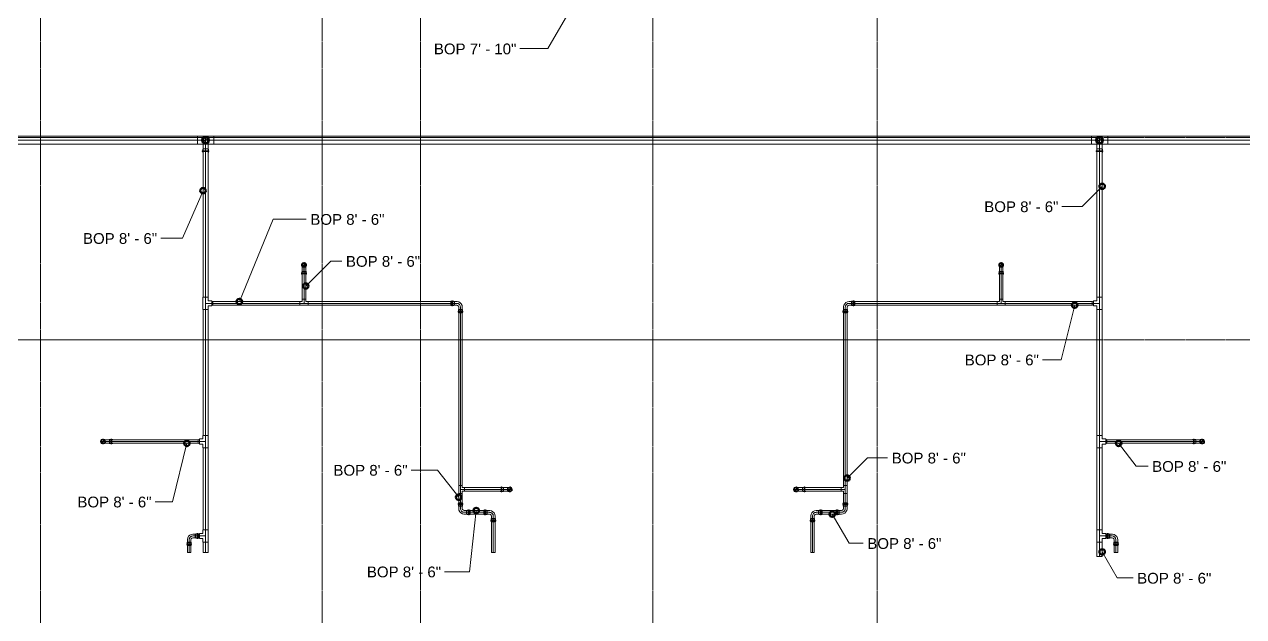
# Model space of a CAD drawing. Header units: inches. Extents: x -3679 to 241, y -496 to 1784.
# Drawn here: x -1913.9 to -1467.9, y 97.9 to 314.3 of the extents above; entities that cross this region are included whole.
import ezdxf

# ---------------------------------------------------------------- set-up
doc = ezdxf.new("R2010")
doc.units = ezdxf.units.IN
doc.header["$MEASUREMENT"] = 0
doc.linetypes.add('Grid Line', pattern=[0.875, 0.5, -0.125, 0.125, -0.125])
for name, color, linetype, lineweight in [('G-ANNO-DIMS', 251, 'Continuous', 9), ('P-PIPE', 1, 'Continuous', 9), ('P-PIPE-CNTR', 1, 'Continuous', 9), ('S-GRID', 8, 'Continuous', 9)]:
    doc.layers.add(name, color=color, linetype=linetype, lineweight=lineweight)
doc.styles.add('Arial', font='arial.ttf', dxfattribs={"height": 3.934132})

# ---------------------------------------------------------------- blocks, each defined once
blk = doc.blocks.new('Victaulic-VicPress316-Elbow 90-45deg Style P568_P571 - Standard-V1-FIFTH LEVEL')
at = {"layer": 'P-PIPE'}
for p, q in [((-2327.12, 161.86), (-2327.12, 161.86)), ((-2327.12, 161.86), (-2325.73, 161.86)), ((-2324.79, 162.52), (-2325.73, 162.52)), ((-2325.73, 161.86), (-2324.79, 161.86)), ((-2325.73, 161.21), (-2324.79, 161.21)), ((-2323.6, 162.52), (-2324.9, 162.52)), ((-2324.9, 161.86), (-2324.9, 161.86)), ((-2324.9, 161.86), (-2324.9, 161.86)), ((-2324.9, 161.21), (-2323.6, 161.21)), ((-2324.79, 162.52), (-2324.79, 161.86)), ((-2324.79, 161.86), (-2324.79, 162.52)), ((-2324.79, 161.86), (-2324.79, 161.21)), ((-2324.79, 161.21), (-2324.79, 161.86)), ((-2324.23, 162.63), (-2324.69, 162.63)), ((-2324.69, 161.1), (-2324.23, 161.1)), ((-2324.23, 161.86), (-2324.23, 161.86)), ((-2324.23, 161.86), (-2324.23, 161.86)), ((-2323.6, 162.63), (-2323.94, 162.63)), ((-2323.94, 161.86), (-2323.94, 161.86)), ((-2323.94, 161.86), (-2323.94, 161.86)), ((-2323.94, 161.1), (-2323.6, 161.1)), ((-2323.6, 161.86), (-2323.6, 161.86)), ((-2323.6, 161.86), (-2323.6, 161.86)), ((-2323.6, 161.86), (-2323.6, 161.86)), ((-2323.6, 161.86), (-2323.6, 161.86))]:
    blk.add_line(p, q, dxfattribs=at)
at = {"layer": 'P-PIPE', "flags": 128}
for points in [[(-2326.21, 161.86), (-2326.31, 162.26), (-2326.56, 162.58), (-2326.93, 162.76), (-2327.34, 162.75), (-2327.71, 162.56), (-2327.96, 162.24), (-2328.04, 161.86)], [(-2328.04, 161.86), (-2327.94, 161.47), (-2327.69, 161.15), (-2327.32, 160.97), (-2326.91, 160.98), (-2326.54, 161.17), (-2326.29, 161.49), (-2326.21, 161.86)], [(-2326.36, 161.86), (-2326.45, 162.23), (-2326.7, 162.51), (-2327.06, 162.63), (-2327.43, 162.57), (-2327.73, 162.34), (-2327.88, 162), (-2327.89, 161.86)], [(-2327.89, 161.86), (-2327.8, 161.5), (-2327.55, 161.22), (-2327.19, 161.1), (-2326.82, 161.16), (-2326.52, 161.39), (-2326.37, 161.73), (-2326.36, 161.86)], [(-2325.73, 162.52), (-2326.23, 162.52), (-2326.66, 162.52), (-2326.97, 162.52), (-2327.12, 162.52), (-2327.12, 162.52)], [(-2327.12, 161.21), (-2327.03, 161.21), (-2326.77, 161.21), (-2326.36, 161.21), (-2325.88, 161.21), (-2325.73, 161.21)], [(-2324.9, 162.52), (-2324.71, 162.63), (-2324.69, 162.63)], [(-2324.69, 161.1), (-2324.89, 161.19), (-2324.9, 161.21)], [(-2324.23, 162.63), (-2324.17, 162.75), (-2324.03, 162.76), (-2323.94, 162.65), (-2323.94, 162.63)], [(-2324.23, 162.63), (-2324.23, 162.54), (-2324.23, 162.29), (-2324.23, 161.93), (-2324.23, 161.86)], [(-2324.23, 161.86), (-2324.23, 162.23), (-2324.23, 162.51), (-2324.23, 162.63), (-2324.23, 162.63)], [(-2324.23, 161.1), (-2324.23, 161.19), (-2324.23, 161.44), (-2324.23, 161.8), (-2324.23, 161.86)], [(-2324.23, 161.86), (-2324.23, 161.5), (-2324.23, 161.22), (-2324.23, 161.1), (-2324.23, 161.1)], [(-2323.94, 161.1), (-2324.01, 160.98), (-2324.15, 160.97), (-2324.23, 161.08), (-2324.23, 161.1)], [(-2323.94, 162.63), (-2323.94, 162.54), (-2323.94, 162.29), (-2323.94, 161.93), (-2323.94, 161.86)], [(-2323.94, 161.86), (-2323.94, 162.23), (-2323.94, 162.51), (-2323.94, 162.63), (-2323.94, 162.63)], [(-2323.94, 161.1), (-2323.94, 161.19), (-2323.94, 161.44), (-2323.94, 161.8), (-2323.94, 161.86)], [(-2323.94, 161.86), (-2323.94, 161.5), (-2323.94, 161.22), (-2323.94, 161.1), (-2323.94, 161.1)]]:
    blk.add_lwpolyline(points, dxfattribs=at)
at = {"layer": 'P-PIPE'}
for radius, start, end in [(0.767, 0, 180), (0.767, 0, 180), (0.767, 0, 180), (0.767, 180, 360), (0.767, 180, 0), (0.767, 180, 0), (0.657, 360, 180), (0.657, 0, 180), (0.657, 90, 180), (0.658, 180, 0), (0.658, 180, 0), (0.657, 180, 270), (0.658, 0, 90), (0.658, 270, 0)]:
    blk.add_arc((-2327.12, 161.86), radius, start, end, dxfattribs=at)
blk = doc.blocks.new('Victaulic-VicPress316-Elbow 90-45deg Style P568_P571 - Standard-523083-FIFTH LEVEL')
at = {"layer": 'P-PIPE'}
for p, q in [((-3.18, 0.77), (-3.52, 0.77)), ((-3.52, 0.77), (-3.52, -0.77)), ((-3.52, -0.77), (-3.52, 0.77)), ((-2.22, 0.66), (-3.52, 0.66)), ((-3.52, -0.66), (-3.52, 0.66)), ((-3.52, 0.66), (-3.52, -0.66)), ((-3.18, -0.77), (-3.18, 0.77)), ((-3.18, 0.77), (-3.18, -0.77)), ((-2.44, 0.77), (-2.89, 0.77)), ((-2.89, -0.77), (-2.89, 0.77)), ((-2.89, 0.77), (-2.89, -0.77)), ((-1.39, 0.66), (-2.33, 0.66)), ((-2.33, 0), (-2.33, 0.66)), ((-2.33, 0.66), (-2.33, 0)), ((-2.22, -0.66), (-2.22, 0.66)), ((-2.22, 0.66), (-2.22, -0.66)), ((-0.77, 3.52), (-0.77, 3.18)), ((0.77, 3.52), (-0.77, 3.52)), ((-0.77, 3.52), (0.77, 3.52)), ((-0.77, 3.18), (0.77, 3.18)), ((0.77, 3.18), (-0.77, 3.18)), ((-0.77, 2.89), (-0.77, 2.44)), ((-0.77, 2.89), (0.77, 2.89)), ((0.77, 2.89), (-0.77, 2.89)), ((-0.66, 3.52), (-0.66, 2.22)), ((-0.66, 3.52), (0.66, 3.52)), ((0.66, 3.52), (-0.66, 3.52)), ((-0.66, 2.33), (-0.66, 1.39)), ((0, 2.33), (-0.66, 2.33)), ((-0.66, 2.33), (0, 2.33)), ((-0.66, 2.22), (0.66, 2.22)), ((0.66, 2.22), (-0.66, 2.22)), ((0, 2.33), (0.66, 2.33)), ((0.66, 2.33), (0, 2.33)), ((0, 1.39), (0, 2.33)), ((0.66, 2.22), (0.66, 3.52)), ((0.66, 1.39), (0.66, 2.33)), ((0.77, 3.18), (0.77, 3.52)), ((0.77, 2.44), (0.77, 2.89)), ((-3.52, -0.66), (-2.22, -0.66)), ((-3.52, -0.77), (-3.18, -0.77)), ((-2.89, -0.77), (-2.44, -0.77)), ((-2.33, 0), (-2.33, -0.66)), ((-2.33, -0.66), (-2.33, 0)), ((-1.39, 0), (-2.33, 0)), ((-2.33, -0.66), (-1.39, -0.66))]:
    blk.add_line(p, q, dxfattribs=at)
at = {"layer": 'P-PIPE', "flags": 128}
for points in [[(-3.18, 0.77), (-3.11, 0.89), (-2.98, 0.9), (-2.89, 0.79), (-2.89, 0.77)], [(-3.18, 0.77), (-3.18, 0.67), (-3.18, 0.42), (-3.18, 0.07), (-3.18, -0.3), (-3.18, -0.6), (-3.18, -0.75), (-3.18, -0.77)], [(-3.18, -0.77), (-3.18, -0.67), (-3.18, -0.42), (-3.18, -0.07), (-3.18, 0.3), (-3.18, 0.6), (-3.18, 0.75), (-3.18, 0.77)], [(-2.89, -0.77), (-2.89, -0.67), (-2.89, -0.42), (-2.89, -0.07), (-2.89, 0.3), (-2.89, 0.6), (-2.89, 0.75), (-2.89, 0.77)], [(-2.89, 0.77), (-2.89, 0.67), (-2.89, 0.42), (-2.89, 0.07), (-2.89, -0.3), (-2.89, -0.6), (-2.89, -0.75), (-2.89, -0.77)], [(-2.44, 0.77), (-2.24, 0.68), (-2.22, 0.66)], [(-0.66, 1.39), (-0.75, 1.04), (-1, 0.77), (-1.35, 0.66), (-1.39, 0.66)], [(-1.39, -0.66), (-0.78, -0.56), (-0.23, -0.29), (0.22, 0.13), (0.53, 0.67), (0.65, 1.27), (0.66, 1.39)], [(-0.77, 2.89), (-0.89, 2.96), (-0.9, 3.1), (-0.79, 3.18), (-0.77, 3.18)], [(0.77, 3.18), (0.67, 3.18), (0.42, 3.18), (0.07, 3.18), (-0.3, 3.18), (-0.6, 3.18), (-0.75, 3.18), (-0.77, 3.18)], [(-0.77, 3.18), (-0.67, 3.18), (-0.42, 3.18), (-0.07, 3.18), (0.3, 3.18), (0.6, 3.18), (0.75, 3.18), (0.77, 3.18)], [(-0.77, 2.89), (-0.67, 2.89), (-0.42, 2.89), (-0.07, 2.89), (0.3, 2.89), (0.6, 2.89), (0.75, 2.89), (0.77, 2.89)], [(0.77, 2.89), (0.67, 2.89), (0.42, 2.89), (0.07, 2.89), (-0.3, 2.89), (-0.6, 2.89), (-0.75, 2.89), (-0.77, 2.89)], [(-0.66, 2.22), (-0.77, 2.41), (-0.77, 2.44)], [(0.77, 2.44), (0.68, 2.24), (0.66, 2.22)], [(0.77, 3.18), (0.89, 3.11), (0.9, 2.98), (0.79, 2.89), (0.77, 2.89)], [(-2.89, -0.77), (-2.96, -0.89), (-3.1, -0.9), (-3.18, -0.79), (-3.18, -0.77)], [(-2.22, -0.66), (-2.41, -0.77), (-2.44, -0.77)]]:
    blk.add_lwpolyline(points, dxfattribs=at)
at = {"layer": 'P-PIPE'}
blk.add_arc((-1.39, 1.39), 1.39, 270, 0, dxfattribs=at)
blk = doc.blocks.new('Victaulic-VicPress316-Elbow 90-45deg Style P568_P571 - Standard-V2-FIFTH LEVEL')
at = {"layer": 'P-PIPE'}
for p, q in [((-1934.31, 162.63), (-1934.64, 162.63)), ((-1933.35, 162.52), (-1934.64, 162.52)), ((-1934.64, 161.86), (-1934.64, 161.86)), ((-1934.64, 161.86), (-1934.64, 161.86)), ((-1934.64, 161.86), (-1934.64, 161.86)), ((-1934.64, 161.86), (-1934.64, 161.86)), ((-1934.64, 161.21), (-1933.35, 161.21)), ((-1934.64, 161.1), (-1934.31, 161.1)), ((-1934.31, 161.86), (-1934.31, 161.86)), ((-1934.31, 161.86), (-1934.31, 161.86)), ((-1933.56, 162.63), (-1934.02, 162.63)), ((-1934.02, 161.86), (-1934.02, 161.86)), ((-1934.02, 161.86), (-1934.02, 161.86)), ((-1934.02, 161.1), (-1933.56, 161.1)), ((-1932.52, 162.52), (-1933.45, 162.52)), ((-1933.45, 162.52), (-1933.45, 161.86)), ((-1933.45, 161.86), (-1933.45, 162.52)), ((-1933.45, 161.86), (-1933.45, 161.21)), ((-1933.45, 161.21), (-1933.45, 161.86)), ((-1932.52, 161.86), (-1933.45, 161.86)), ((-1933.45, 161.21), (-1932.52, 161.21)), ((-1933.35, 161.86), (-1933.35, 161.86)), ((-1933.35, 161.86), (-1933.35, 161.86)), ((-1932.52, 161.86), (-1931.12, 161.86)), ((-1931.12, 161.86), (-1931.12, 161.86))]:
    blk.add_line(p, q, dxfattribs=at)
at = {"layer": 'P-PIPE', "flags": 128}
for points in [[(-1934.31, 162.63), (-1934.24, 162.75), (-1934.1, 162.76), (-1934.02, 162.65), (-1934.02, 162.63)], [(-1934.31, 162.63), (-1934.31, 162.54), (-1934.31, 162.29), (-1934.31, 161.93), (-1934.31, 161.86)], [(-1934.31, 161.86), (-1934.31, 162.23), (-1934.31, 162.51), (-1934.31, 162.63), (-1934.31, 162.63)], [(-1934.31, 161.1), (-1934.31, 161.19), (-1934.31, 161.44), (-1934.31, 161.8), (-1934.31, 161.86)], [(-1934.31, 161.86), (-1934.31, 161.5), (-1934.31, 161.22), (-1934.31, 161.1), (-1934.31, 161.1)], [(-1934.02, 161.1), (-1934.08, 160.98), (-1934.22, 160.97), (-1934.31, 161.08), (-1934.31, 161.1)], [(-1934.02, 162.63), (-1934.02, 162.54), (-1934.02, 162.29), (-1934.02, 161.93), (-1934.02, 161.86)], [(-1934.02, 161.86), (-1934.02, 162.23), (-1934.02, 162.51), (-1934.02, 162.63), (-1934.02, 162.63)], [(-1934.02, 161.1), (-1934.02, 161.19), (-1934.02, 161.44), (-1934.02, 161.8), (-1934.02, 161.86)], [(-1934.02, 161.86), (-1934.02, 161.5), (-1934.02, 161.22), (-1934.02, 161.1), (-1934.02, 161.1)], [(-1933.56, 162.63), (-1933.36, 162.54), (-1933.35, 162.52)], [(-1933.35, 161.21), (-1933.54, 161.1), (-1933.56, 161.1)], [(-1931.12, 162.52), (-1931.22, 162.52), (-1931.48, 162.52), (-1931.89, 162.52), (-1932.37, 162.52), (-1932.52, 162.52)], [(-1932.52, 161.21), (-1932.02, 161.21), (-1931.59, 161.21), (-1931.28, 161.21), (-1931.13, 161.21), (-1931.12, 161.21)], [(-1930.21, 161.86), (-1930.31, 162.26), (-1930.56, 162.58), (-1930.93, 162.76), (-1931.34, 162.75), (-1931.71, 162.56), (-1931.96, 162.24), (-1932.04, 161.86)], [(-1932.04, 161.86), (-1931.94, 161.47), (-1931.69, 161.15), (-1931.32, 160.97), (-1930.91, 160.98), (-1930.54, 161.17), (-1930.29, 161.49), (-1930.21, 161.86)], [(-1930.36, 161.86), (-1930.45, 162.23), (-1930.7, 162.51), (-1931.06, 162.63), (-1931.43, 162.57), (-1931.73, 162.34), (-1931.88, 162), (-1931.89, 161.86)], [(-1931.89, 161.86), (-1931.8, 161.5), (-1931.55, 161.22), (-1931.19, 161.1), (-1930.82, 161.16), (-1930.52, 161.39), (-1930.37, 161.73), (-1930.36, 161.86)]]:
    blk.add_lwpolyline(points, dxfattribs=at)
at = {"layer": 'P-PIPE'}
for radius, start, end in [(0.766, 0, 180), (0.766, 0, 180), (0.766, 0, 180), (0.766, 180, 0), (0.766, 180, 0), (0.766, 180, 0), (0.657, 0, 180), (0.657, 0, 180), (0.657, 90, 180), (0.658, 180, 0), (0.658, 180, 0), (0.657, 180, 270), (0.658, 0, 90), (0.658, 270, 0)]:
    blk.add_arc((-1931.12, 161.86), radius, start, end, dxfattribs=at)
blk = doc.blocks.new('Victaulic-VicPress316-Elbow 90-45deg Style P568_P571 - Standard-1244383-FIFTH LEVEL')
at = {"layer": 'P-PIPE'}
for p, q in [((-3.18, 0.77), (-3.52, 0.77)), ((-3.52, 0.77), (-3.52, -0.77)), ((-3.52, -0.77), (-3.52, 0.77)), ((-2.22, 0.66), (-3.52, 0.66)), ((-3.52, -0.66), (-3.52, 0.66)), ((-3.52, 0.66), (-3.52, -0.66)), ((-3.18, -0.77), (-3.18, 0.77)), ((-3.18, 0.77), (-3.18, -0.77)), ((-2.44, 0.77), (-2.89, 0.77)), ((-2.89, -0.77), (-2.89, 0.77)), ((-2.89, 0.77), (-2.89, -0.77)), ((-1.39, 0.66), (-2.33, 0.66)), ((-2.33, 0), (-2.33, 0.66)), ((-2.33, 0.66), (-2.33, 0)), ((-2.33, 0), (-2.33, -0.66)), ((-2.33, -0.66), (-2.33, 0)), ((-1.39, 0), (-2.33, 0)), ((-2.22, -0.66), (-2.22, 0.66)), ((-2.22, 0.66), (-2.22, -0.66)), ((-3.52, -0.66), (-2.22, -0.66)), ((-3.52, -0.77), (-3.18, -0.77)), ((-2.89, -0.77), (-2.44, -0.77)), ((-2.33, -0.66), (-1.39, -0.66)), ((-0.77, -2.44), (-0.77, -2.89)), ((0.77, -2.89), (-0.77, -2.89)), ((-0.77, -2.89), (0.77, -2.89)), ((-0.77, -3.18), (-0.77, -3.52)), ((0.77, -3.18), (-0.77, -3.18)), ((-0.77, -3.18), (0.77, -3.18)), ((-0.77, -3.52), (0.77, -3.52)), ((0.77, -3.52), (-0.77, -3.52)), ((-0.66, -1.39), (-0.66, -2.33)), ((-0.66, -2.22), (-0.66, -3.52)), ((0.66, -2.22), (-0.66, -2.22)), ((-0.66, -2.22), (0.66, -2.22)), ((0, -2.33), (-0.66, -2.33)), ((-0.66, -2.33), (0, -2.33)), ((0.66, -3.52), (-0.66, -3.52)), ((-0.66, -3.52), (0.66, -3.52)), ((0, -1.39), (0, -2.33)), ((0, -2.33), (0.66, -2.33)), ((0.66, -2.33), (0, -2.33)), ((0.66, -2.33), (0.66, -1.39)), ((0.66, -3.52), (0.66, -2.22)), ((0.77, -2.89), (0.77, -2.44)), ((0.77, -3.52), (0.77, -3.18))]:
    blk.add_line(p, q, dxfattribs=at)
at = {"layer": 'P-PIPE', "flags": 128}
for points in [[(-3.18, 0.77), (-3.11, 0.89), (-2.98, 0.9), (-2.89, 0.79), (-2.89, 0.77)], [(-3.18, 0.77), (-3.18, 0.67), (-3.18, 0.42), (-3.18, 0.07), (-3.18, -0.3), (-3.18, -0.6), (-3.18, -0.75), (-3.18, -0.77)], [(-3.18, -0.77), (-3.18, -0.67), (-3.18, -0.42), (-3.18, -0.07), (-3.18, 0.3), (-3.18, 0.6), (-3.18, 0.75), (-3.18, 0.77)], [(-2.89, -0.77), (-2.89, -0.67), (-2.89, -0.42), (-2.89, -0.07), (-2.89, 0.3), (-2.89, 0.6), (-2.89, 0.75), (-2.89, 0.77)], [(-2.89, 0.77), (-2.89, 0.67), (-2.89, 0.42), (-2.89, 0.07), (-2.89, -0.3), (-2.89, -0.6), (-2.89, -0.75), (-2.89, -0.77)], [(-2.44, 0.77), (-2.24, 0.68), (-2.22, 0.66)], [(0.66, -1.39), (0.56, -0.78), (0.29, -0.23), (-0.13, 0.22), (-0.67, 0.53), (-1.27, 0.65), (-1.39, 0.66)], [(-2.89, -0.77), (-2.96, -0.89), (-3.1, -0.9), (-3.18, -0.79), (-3.18, -0.77)], [(-2.22, -0.66), (-2.41, -0.77), (-2.44, -0.77)], [(-1.39, -0.66), (-1.04, -0.75), (-0.77, -1), (-0.66, -1.35), (-0.66, -1.39)], [(-0.77, -3.18), (-0.89, -3.11), (-0.9, -2.98), (-0.79, -2.89), (-0.77, -2.89)], [(-0.77, -2.44), (-0.68, -2.24), (-0.66, -2.22)], [(0.77, -2.89), (0.67, -2.89), (0.42, -2.89), (0.07, -2.89), (-0.3, -2.89), (-0.6, -2.89), (-0.75, -2.89), (-0.77, -2.89)], [(-0.77, -2.89), (-0.67, -2.89), (-0.42, -2.89), (-0.07, -2.89), (0.3, -2.89), (0.6, -2.89), (0.75, -2.89), (0.77, -2.89)], [(-0.77, -3.18), (-0.67, -3.18), (-0.42, -3.18), (-0.07, -3.18), (0.3, -3.18), (0.6, -3.18), (0.75, -3.18), (0.77, -3.18)], [(0.77, -3.18), (0.67, -3.18), (0.42, -3.18), (0.07, -3.18), (-0.3, -3.18), (-0.6, -3.18), (-0.75, -3.18), (-0.77, -3.18)], [(0.66, -2.22), (0.77, -2.41), (0.77, -2.44)], [(0.77, -2.89), (0.89, -2.96), (0.9, -3.1), (0.79, -3.18), (0.77, -3.18)]]:
    blk.add_lwpolyline(points, dxfattribs=at)
at = {"layer": 'P-PIPE'}
blk.add_arc((-1.39, -1.39), 1.39, 360, 90, dxfattribs=at)
blk = doc.blocks.new('Victaulic-VicPress316-Elbow 90-45deg Style P568_P571 - Standard-V3-FIFTH LEVEL')
at = {"layer": 'P-PIPE'}
for p, q in [((-1291.56, 145.13), (-1291.9, 145.13)), ((-1290.6, 145.02), (-1291.9, 145.02)), ((-1291.9, 144.36), (-1291.9, 144.36)), ((-1291.9, 144.36), (-1291.9, 144.36)), ((-1291.9, 144.36), (-1291.9, 144.36)), ((-1291.9, 144.36), (-1291.9, 144.36)), ((-1291.9, 143.71), (-1290.6, 143.71)), ((-1291.9, 143.6), (-1291.56, 143.6)), ((-1291.56, 144.36), (-1291.56, 144.36)), ((-1291.56, 144.36), (-1291.56, 144.36)), ((-1290.81, 145.13), (-1291.27, 145.13)), ((-1291.27, 144.36), (-1291.27, 144.36)), ((-1291.27, 144.36), (-1291.27, 144.36)), ((-1291.27, 143.6), (-1290.81, 143.6)), ((-1289.77, 145.02), (-1290.71, 145.02)), ((-1290.71, 145.02), (-1290.71, 144.36)), ((-1290.71, 144.36), (-1290.71, 145.02)), ((-1290.71, 144.36), (-1290.71, 143.71)), ((-1290.71, 143.71), (-1290.71, 144.36)), ((-1289.77, 144.36), (-1290.71, 144.36)), ((-1290.71, 143.71), (-1289.77, 143.71)), ((-1290.6, 144.36), (-1290.6, 144.36)), ((-1290.6, 144.36), (-1290.6, 144.36)), ((-1288.38, 144.36), (-1289.77, 144.36)), ((-1288.38, 144.36), (-1288.38, 144.36))]:
    blk.add_line(p, q, dxfattribs=at)
at = {"layer": 'P-PIPE', "flags": 128}
for points in [[(-1291.56, 145.13), (-1291.49, 145.25), (-1291.35, 145.26), (-1291.27, 145.15), (-1291.27, 145.13)], [(-1291.56, 145.13), (-1291.56, 145.04), (-1291.56, 144.79), (-1291.56, 144.43), (-1291.56, 144.36)], [(-1291.56, 144.36), (-1291.56, 144.73), (-1291.56, 145.01), (-1291.56, 145.13), (-1291.56, 145.13)], [(-1291.56, 143.6), (-1291.56, 143.69), (-1291.56, 143.94), (-1291.56, 144.3), (-1291.56, 144.36)], [(-1291.56, 144.36), (-1291.56, 144), (-1291.56, 143.72), (-1291.56, 143.6), (-1291.56, 143.6)], [(-1291.27, 143.6), (-1291.33, 143.48), (-1291.47, 143.47), (-1291.56, 143.58), (-1291.56, 143.6)], [(-1291.27, 145.13), (-1291.27, 145.04), (-1291.27, 144.79), (-1291.27, 144.43), (-1291.27, 144.36)], [(-1291.27, 144.36), (-1291.27, 144.73), (-1291.27, 145.01), (-1291.27, 145.13), (-1291.27, 145.13)], [(-1291.27, 143.6), (-1291.27, 143.69), (-1291.27, 143.94), (-1291.27, 144.3), (-1291.27, 144.36)], [(-1291.27, 144.36), (-1291.27, 144), (-1291.27, 143.72), (-1291.27, 143.6), (-1291.27, 143.6)], [(-1290.81, 145.13), (-1290.61, 145.04), (-1290.6, 145.02)], [(-1290.6, 143.71), (-1290.79, 143.6), (-1290.81, 143.6)], [(-1288.38, 145.02), (-1288.47, 145.02), (-1288.73, 145.02), (-1289.14, 145.02), (-1289.62, 145.02), (-1289.77, 145.02)], [(-1289.77, 143.71), (-1289.27, 143.71), (-1288.84, 143.71), (-1288.53, 143.71), (-1288.38, 143.71), (-1288.38, 143.71)], [(-1287.46, 144.36), (-1287.56, 144.76), (-1287.81, 145.08), (-1288.18, 145.26), (-1288.59, 145.25), (-1288.96, 145.06), (-1289.21, 144.74), (-1289.29, 144.36)], [(-1289.29, 144.36), (-1289.19, 143.97), (-1288.94, 143.65), (-1288.57, 143.47), (-1288.16, 143.48), (-1287.79, 143.67), (-1287.54, 143.99), (-1287.46, 144.36)], [(-1287.61, 144.36), (-1287.7, 144.73), (-1287.95, 145.01), (-1288.31, 145.13), (-1288.68, 145.07), (-1288.98, 144.84), (-1289.13, 144.5), (-1289.14, 144.36)], [(-1289.14, 144.36), (-1289.05, 144), (-1288.8, 143.72), (-1288.44, 143.6), (-1288.07, 143.66), (-1287.77, 143.89), (-1287.62, 144.23), (-1287.61, 144.36)]]:
    blk.add_lwpolyline(points, dxfattribs=at)
at = {"layer": 'P-PIPE'}
for radius, start, end in [(0.766, 0, 180), (0.766, 0, 180), (0.766, 0, 180), (0.766, 180, 0), (0.766, 180, 0), (0.766, 180, 0), (0.658, 0, 180), (0.658, 0, 180), (0.658, 90, 180), (0.658, 180, 0), (0.658, 180, 0), (0.658, 180, 270), (0.658, 0, 90), (0.658, 270, 0)]:
    blk.add_arc((-1288.38, 144.36), radius, start, end, dxfattribs=at)
blk = doc.blocks.new('Transition - Generic - Plumbing-CW-1126388-FIFTH LEVEL')
at = {"layer": 'P-PIPE'}
for radius, start, end in [(1.31, 0, 180), (0.812, 0, 180), (1.31, 180, 0), (0.813, 180, 0)]:
    blk.add_arc((-2607, 272), radius, start, end, dxfattribs=at)
blk = doc.blocks.new('Victaulic-VicPress316-Elbow 90-45deg Style P568_P571 - Standard-V11-FIFTH LEVEL')
at = {"layer": 'P-PIPE'}
for p, q in [((-3077.06, 595.55), (-3077.06, 595.17)), ((-3077.06, 594.85), (-3077.06, 594.29)), ((-3076.95, 595.55), (-3076.95, 594.07)), ((-3076.95, 594.18), (-3076.95, 593.02)), ((-3076, 594.18), (-3076.95, 594.18)), ((-3076.95, 594.18), (-3076, 594.18)), ((-3076, 595.55), (-3076, 595.55)), ((-3076, 595.55), (-3076, 595.55)), ((-3076, 595.55), (-3076, 595.55)), ((-3076, 595.55), (-3076, 595.55)), ((-3076, 595.17), (-3076, 595.17)), ((-3076, 595.17), (-3076, 595.17)), ((-3076, 594.85), (-3076, 594.85)), ((-3076, 594.85), (-3076, 594.85)), ((-3075.05, 594.18), (-3076, 594.18)), ((-3076, 594.18), (-3075.05, 594.18)), ((-3076, 593.02), (-3076, 594.18)), ((-3076, 594.07), (-3076, 594.07)), ((-3076, 594.07), (-3076, 594.07)), ((-3075.05, 594.07), (-3075.05, 595.55)), ((-3075.05, 593.02), (-3075.05, 594.18)), ((-3074.94, 595.17), (-3074.94, 595.55)), ((-3074.94, 594.29), (-3074.94, 594.85)), ((-3076, 591), (-3076, 593.02)), ((-3076, 591), (-3076, 591))]:
    blk.add_line(p, q, dxfattribs=at)
at = {"layer": 'P-PIPE', "flags": 128}
for points in [[(-3077.06, 594.85), (-3077.2, 594.92), (-3077.21, 595.08), (-3077.09, 595.17), (-3077.06, 595.17)], [(-3077.06, 595.17), (-3076.97, 595.17), (-3076.71, 595.17), (-3076.32, 595.17), (-3076, 595.17)], [(-3076, 595.17), (-3076.44, 595.17), (-3076.79, 595.17), (-3077.01, 595.17), (-3077.06, 595.17)], [(-3077.06, 594.85), (-3076.97, 594.85), (-3076.71, 594.85), (-3076.32, 594.85), (-3076, 594.85)], [(-3076, 594.85), (-3076.44, 594.85), (-3076.79, 594.85), (-3077.01, 594.85), (-3077.06, 594.85)], [(-3076.95, 594.07), (-3077.06, 594.26), (-3077.06, 594.29)], [(-3074.94, 595.17), (-3075.04, 595.17), (-3075.3, 595.17), (-3075.68, 595.17), (-3076, 595.17)], [(-3076, 595.17), (-3075.57, 595.17), (-3075.21, 595.17), (-3074.99, 595.17), (-3074.94, 595.17)], [(-3074.94, 594.85), (-3075.04, 594.85), (-3075.3, 594.85), (-3075.68, 594.85), (-3076, 594.85)], [(-3076, 594.85), (-3075.57, 594.85), (-3075.21, 594.85), (-3074.99, 594.85), (-3074.94, 594.85)], [(-3074.94, 594.29), (-3075.03, 594.09), (-3075.05, 594.07)], [(-3074.94, 595.17), (-3074.81, 595.1), (-3074.79, 594.94), (-3074.92, 594.85), (-3074.94, 594.85)], [(-3076, 592.22), (-3076.47, 592.13), (-3076.87, 591.87), (-3077.13, 591.47), (-3077.23, 591.01), (-3077.14, 590.54), (-3076.87, 590.14), (-3076.48, 589.87), (-3076.02, 589.78), (-3076, 589.78)], [(-3076.95, 591), (-3076.95, 591.09), (-3076.95, 591.36), (-3076.95, 591.79), (-3076.95, 592.32), (-3076.95, 592.92), (-3076.95, 593.02)], [(-3076.95, 591), (-3076.86, 591.41), (-3076.6, 591.74), (-3076.23, 591.92), (-3076, 591.95)], [(-3076, 590.05), (-3076.41, 590.14), (-3076.74, 590.4), (-3076.93, 590.78), (-3076.95, 591)], [(-3076, 589.78), (-3075.54, 589.87), (-3075.14, 590.13), (-3074.87, 590.53), (-3074.78, 590.99), (-3074.87, 591.46), (-3075.13, 591.86), (-3075.53, 592.13), (-3075.99, 592.22), (-3076, 592.22)], [(-3076, 591.95), (-3075.59, 591.86), (-3075.27, 591.6), (-3075.08, 591.22), (-3075.05, 591)], [(-3075.05, 591), (-3075.15, 590.59), (-3075.4, 590.26), (-3075.78, 590.08), (-3076, 590.05)], [(-3075.05, 593.02), (-3075.05, 592.41), (-3075.05, 591.86), (-3075.05, 591.42), (-3075.05, 591.12), (-3075.05, 591), (-3075.05, 591)]]:
    blk.add_lwpolyline(points, dxfattribs=at)
at = {"layer": 'P-PIPE'}
for radius, start, end in [(1.06, 90, 270), (1.06, 90, 270), (1.06, 90, 270), (0.95, 90, 270), (0.95, 90, 270), (0.95, 90, 180), (0.95, 180, 270), (1.06, 270, 90), (1.06, 270, 90), (1.06, 270, 90), (0.95, 270, 90), (0.95, 270, 90), (0.95, 0, 90), (0.95, 270, 0)]:
    blk.add_arc((-3076, 591), radius, start, end, dxfattribs=at)

msp = doc.modelspace()

# ---------------------------------------------------------------- linework, layer by layer
at = {"layer": 'G-ANNO-DIMS'}
for p, q in [((-1711.39, 324.56), (-1722.43, 305.43)), ((-1722.43, 305.43), (-1732.66, 305.43)), ((-1519.67, 255.1), (-1527.03, 247.75)), ((-1848.57, 253.52), (-1856.05, 236.16)), ((-1527.03, 247.75), (-1534.38, 247.75)), ((-1835.26, 213.02), (-1822.92, 243.13)), ((-1822.92, 243.13), (-1810.81, 243.13)), ((-1856.05, 236.16), (-1864.05, 236.16)), ((-1810.97, 218.69), (-1801.86, 227.79)), ((-1801.86, 227.79), (-1797.79, 227.79)), ((-1529.71, 211.71), (-1534.7, 191.77)), ((-1534.7, 191.77), (-1541.53, 191.77)), ((-1854.45, 161.21), (-1859.71, 139.86)), ((-1513.64, 161.21), (-1507.24, 152.85)), ((-1612.97, 148.51), (-1605.56, 155.92)), ((-1605.56, 155.92), (-1598.15, 155.92)), ((-1507.24, 152.85), (-1502.9, 152.85)), ((-1762.84, 151.45), (-1772.45, 151.45)), ((-1755.03, 141.53), (-1762.84, 151.45)), ((-1859.71, 139.86), (-1866.1, 139.86)), ((-1748.64, 136.65), (-1751.04, 114.31)), ((-1618.41, 135.34), (-1612.27, 124.69)), ((-1612.27, 124.69), (-1607.09, 124.69)), ((-1519.67, 121.55), (-1514.17, 112.01)), ((-1751.04, 114.31), (-1760.2, 114.31)), ((-1514.17, 112.01), (-1508.38, 112.01))]:
    msp.add_line(p, q, dxfattribs=at)
at = {"layer": 'G-ANNO-DIMS', "lineweight": 50}
for centre in [(-1848.57, 253.52), (-1519.67, 255.1), (-1810.97, 218.69), (-1835.26, 213.02), (-1529.71, 211.71), (-1854.45, 161.21), (-1513.64, 161.21), (-1612.97, 148.51), (-1755.03, 141.53), (-1748.64, 136.65), (-1618.41, 135.34), (-1519.67, 121.55)]:
    msp.add_circle(centre, 1, dxfattribs=at)
at = {"layer": 'P-PIPE'}
for p, q in [((-1850.62, 273.44), (-1965.63, 273.44)), ((-1844.63, 273.44), (-1850.62, 273.44)), ((-1850.62, 270.56), (-1850.62, 273.44)), ((-1523.62, 273.44), (-1844.63, 273.44)), ((-1844.63, 270.56), (-1844.63, 273.44)), ((-1517.63, 273.44), (-1523.62, 273.44)), ((-1523.62, 270.56), (-1523.62, 273.44)), ((-1402.62, 273.44), (-1517.63, 273.44)), ((-1517.63, 270.56), (-1517.63, 273.44)), ((-1965.63, 270.56), (-1850.62, 270.56)), ((-1850.62, 270.56), (-1844.63, 270.56)), ((-1848.57, 268.82), (-1848.57, 214.61)), ((-1846.67, 268.82), (-1848.57, 268.82)), ((-1846.67, 214.61), (-1846.67, 268.82)), ((-1844.63, 270.56), (-1523.62, 270.56)), ((-1523.62, 270.56), (-1517.63, 270.56)), ((-1521.58, 268.82), (-1521.58, 214.61)), ((-1519.67, 268.82), (-1521.58, 268.82)), ((-1519.67, 214.61), (-1519.67, 268.82)), ((-1517.63, 270.56), (-1402.62, 270.56)), ((-1812.28, 224.03), (-1812.28, 213.86)), ((-1812.28, 224.03), (-1810.97, 224.03)), ((-1810.97, 213.86), (-1810.97, 224.03)), ((-1557.28, 224.03), (-1557.28, 213.86)), ((-1555.97, 224.03), (-1557.28, 224.03)), ((-1555.97, 213.86), (-1555.97, 224.03)), ((-1848.58, 214.61), (-1848.58, 210.12)), ((-1846.67, 214.61), (-1848.58, 214.61)), ((-1848.58, 214.61), (-1846.67, 214.61)), ((-1846.67, 214.61), (-1848.57, 214.61)), ((-1846.67, 213.32), (-1846.67, 214.61)), ((-1521.58, 214.61), (-1521.58, 213.32)), ((-1521.58, 214.61), (-1519.67, 214.61)), ((-1519.67, 214.61), (-1521.58, 214.61)), ((-1519.67, 214.61), (-1521.58, 214.61)), ((-1519.67, 210.12), (-1519.67, 214.61)), ((-1846.67, 210.12), (-1848.58, 210.12)), ((-1848.58, 210.12), (-1846.67, 210.12)), ((-1848.57, 210.12), (-1848.57, 164.11)), ((-1846.67, 210.12), (-1848.57, 210.12)), ((-1845.38, 213.32), (-1846.67, 213.32)), ((-1846.67, 210.12), (-1846.67, 211.41)), ((-1846.67, 211.41), (-1845.38, 211.41)), ((-1846.67, 164.11), (-1846.67, 210.12)), ((-1845.38, 213.32), (-1845.38, 211.41)), ((-1845.38, 211.41), (-1845.38, 213.32)), ((-1844.97, 212.93), (-1845.38, 213.18)), ((-1845.38, 211.55), (-1844.97, 211.8)), ((-1813.12, 213.02), (-1844.97, 213.02)), ((-1844.97, 213.02), (-1844.97, 211.71)), ((-1844.97, 211.71), (-1813.12, 211.71)), ((-1812.28, 213.02), (-1813.12, 213.02)), ((-1813.12, 213.02), (-1813.12, 211.71)), ((-1813.12, 211.71), (-1813.12, 213.02)), ((-1813.12, 213.02), (-1813.12, 211.71)), ((-1813.12, 211.71), (-1810.13, 211.71)), ((-1812.28, 213.86), (-1810.97, 213.86)), ((-1812.28, 213.86), (-1812.28, 213.02)), ((-1810.97, 213.86), (-1812.28, 213.86)), ((-1812.28, 213.86), (-1810.97, 213.86)), ((-1810.97, 213.02), (-1810.97, 213.86)), ((-1810.13, 213.02), (-1810.97, 213.02)), ((-1756.71, 213.02), (-1810.13, 213.02)), ((-1810.13, 211.71), (-1810.13, 213.02)), ((-1810.13, 213.02), (-1810.13, 211.71)), ((-1810.13, 211.71), (-1810.13, 213.02)), ((-1810.13, 211.71), (-1756.71, 211.71)), ((-1756.71, 211.71), (-1756.71, 213.02)), ((-1755.03, 210.03), (-1755.03, 145.86)), ((-1753.72, 210.03), (-1755.03, 210.03)), ((-1753.72, 145.86), (-1753.72, 210.03)), ((-1614.28, 210.03), (-1614.28, 145.86)), ((-1612.97, 210.03), (-1614.28, 210.03)), ((-1612.97, 145.86), (-1612.97, 210.03)), ((-1558.12, 213.02), (-1611.29, 213.02)), ((-1611.29, 213.02), (-1611.29, 211.71)), ((-1611.29, 211.71), (-1558.12, 211.71)), ((-1558.12, 213.02), (-1558.12, 211.71)), ((-1557.28, 213.02), (-1558.12, 213.02)), ((-1558.12, 213.02), (-1558.12, 211.71)), ((-1558.12, 211.71), (-1558.12, 213.02)), ((-1558.12, 211.71), (-1555.13, 211.71)), ((-1555.97, 213.86), (-1557.28, 213.86)), ((-1557.28, 213.86), (-1557.28, 213.02)), ((-1557.28, 213.86), (-1555.97, 213.86)), ((-1555.97, 213.86), (-1557.28, 213.86)), ((-1555.97, 213.02), (-1555.97, 213.86)), ((-1555.13, 213.02), (-1555.97, 213.02)), ((-1555.13, 213.02), (-1555.13, 211.71)), ((-1555.13, 211.71), (-1555.13, 213.02)), ((-1523.28, 213.02), (-1555.13, 213.02)), ((-1555.13, 213.02), (-1555.13, 211.71)), ((-1555.13, 211.71), (-1523.28, 211.71)), ((-1522.87, 213.18), (-1523.28, 212.93)), ((-1523.28, 213.02), (-1523.28, 211.71)), ((-1523.28, 211.8), (-1522.87, 211.55)), ((-1521.58, 213.32), (-1522.87, 213.32)), ((-1522.87, 211.41), (-1522.87, 213.32)), ((-1522.87, 213.32), (-1522.87, 211.41)), ((-1522.87, 211.41), (-1521.58, 211.41)), ((-1521.58, 211.41), (-1521.58, 210.12)), ((-1521.58, 210.12), (-1521.58, 164.11)), ((-1521.58, 210.12), (-1519.67, 210.12)), ((-1521.58, 210.12), (-1519.67, 210.12)), ((-1519.67, 210.12), (-1521.58, 210.12)), ((-1519.67, 164.11), (-1519.67, 210.12)), ((-1850.28, 162.52), (-1882.8, 162.52)), ((-1882.8, 161.21), (-1882.8, 162.52)), ((-1882.8, 161.21), (-1850.28, 161.21)), ((-1849.87, 162.68), (-1850.28, 162.43)), ((-1850.28, 161.21), (-1850.28, 162.52)), ((-1850.28, 161.3), (-1849.87, 161.05)), ((-1848.58, 162.82), (-1849.87, 162.82)), ((-1849.87, 162.82), (-1849.87, 160.91)), ((-1849.87, 160.91), (-1849.87, 162.82)), ((-1849.87, 160.91), (-1848.58, 160.91)), ((-1848.58, 164.11), (-1848.58, 162.82)), ((-1848.58, 164.11), (-1846.67, 164.11)), ((-1846.67, 164.11), (-1848.58, 164.11)), ((-1848.58, 160.91), (-1848.58, 159.62)), ((-1846.67, 164.11), (-1848.57, 164.11)), ((-1846.67, 159.62), (-1846.67, 164.11)), ((-1521.58, 164.11), (-1521.58, 159.62)), ((-1519.67, 164.11), (-1521.58, 164.11)), ((-1521.58, 164.11), (-1519.67, 164.11)), ((-1521.58, 164.11), (-1519.67, 164.11)), ((-1519.67, 162.82), (-1519.67, 164.11)), ((-1518.38, 162.82), (-1519.67, 162.82)), ((-1519.67, 159.62), (-1519.67, 160.91)), ((-1519.67, 160.91), (-1518.38, 160.91)), ((-1518.38, 160.91), (-1518.38, 162.82)), ((-1518.38, 162.82), (-1518.38, 160.91)), ((-1517.97, 162.43), (-1518.38, 162.68)), ((-1518.38, 161.05), (-1517.97, 161.3)), ((-1485.45, 162.52), (-1517.97, 162.52)), ((-1517.97, 161.21), (-1517.97, 162.52)), ((-1517.97, 161.21), (-1485.45, 161.21)), ((-1485.45, 161.21), (-1485.45, 162.52)), ((-1848.58, 159.62), (-1846.67, 159.62)), ((-1846.67, 159.62), (-1848.58, 159.62)), ((-1848.57, 159.62), (-1848.57, 129.61)), ((-1846.67, 159.62), (-1848.57, 159.62)), ((-1846.67, 129.61), (-1846.67, 159.62)), ((-1519.67, 159.62), (-1521.58, 159.62)), ((-1521.58, 159.62), (-1519.67, 159.62)), ((-1521.58, 159.62), (-1521.58, 129.61)), ((-1521.58, 159.62), (-1519.67, 159.62)), ((-1519.67, 129.61), (-1519.67, 159.62)), ((-1753.72, 145.86), (-1755.03, 145.86)), ((-1755.03, 145.86), (-1755.03, 142.87)), ((-1753.72, 145.86), (-1755.03, 145.86)), ((-1755.03, 145.86), (-1753.72, 145.86)), ((-1753.72, 142.87), (-1755.03, 142.87)), ((-1755.03, 142.87), (-1753.72, 142.87)), ((-1755.03, 142.87), (-1755.03, 138.33)), ((-1753.72, 142.87), (-1755.03, 142.87)), ((-1753.72, 145.02), (-1753.72, 145.86)), ((-1752.88, 145.02), (-1753.72, 145.02)), ((-1753.72, 142.87), (-1753.72, 143.71)), ((-1753.72, 143.71), (-1752.88, 143.71)), ((-1753.72, 138.33), (-1753.72, 142.87)), ((-1738.71, 145.02), (-1752.88, 145.02)), ((-1752.88, 145.02), (-1752.88, 143.71)), ((-1752.88, 145.02), (-1752.88, 143.71)), ((-1752.88, 143.71), (-1752.88, 145.02)), ((-1752.88, 143.71), (-1738.71, 143.71)), ((-1738.71, 145.02), (-1738.71, 143.71)), ((-1615.12, 145.02), (-1629.29, 145.02)), ((-1629.29, 143.71), (-1629.29, 145.02)), ((-1629.29, 143.71), (-1615.12, 143.71)), ((-1615.12, 143.71), (-1615.12, 145.02)), ((-1614.28, 145.02), (-1615.12, 145.02)), ((-1615.12, 145.02), (-1615.12, 143.71)), ((-1615.12, 143.71), (-1615.12, 145.02)), ((-1615.12, 143.71), (-1614.28, 143.71)), ((-1612.97, 145.86), (-1614.28, 145.86)), ((-1614.28, 145.86), (-1614.28, 145.02)), ((-1614.28, 145.86), (-1612.97, 145.86)), ((-1612.97, 145.86), (-1614.28, 145.86)), ((-1614.28, 143.71), (-1614.28, 142.87)), ((-1614.28, 142.87), (-1612.97, 142.87)), ((-1612.97, 142.87), (-1614.28, 142.87)), ((-1614.28, 142.87), (-1614.28, 138.33)), ((-1612.97, 142.87), (-1614.28, 142.87)), ((-1612.97, 142.87), (-1612.97, 145.86)), ((-1612.97, 138.33), (-1612.97, 142.87)), ((-1753.72, 138.33), (-1755.03, 138.33)), ((-1612.97, 138.33), (-1614.28, 138.33)), ((-1744.71, 136.65), (-1752.05, 136.65)), ((-1752.05, 135.34), (-1752.05, 136.65)), ((-1752.05, 135.34), (-1744.71, 135.34)), ((-1744.71, 135.34), (-1744.71, 136.65)), ((-1615.95, 136.65), (-1623.3, 136.65)), ((-1623.3, 135.34), (-1623.3, 136.65)), ((-1623.3, 135.34), (-1615.95, 135.34)), ((-1615.95, 135.34), (-1615.95, 136.65)), ((-1848.58, 129.61), (-1848.58, 128.32)), ((-1848.58, 129.61), (-1846.67, 129.61)), ((-1846.67, 129.61), (-1848.58, 129.61)), ((-1846.67, 129.61), (-1848.57, 129.61)), ((-1846.67, 125.12), (-1846.67, 129.61)), ((-1743.03, 133.67), (-1743.03, 121.36)), ((-1743.03, 133.67), (-1741.72, 133.67)), ((-1741.72, 121.36), (-1741.72, 133.67)), ((-1626.28, 133.67), (-1626.28, 121.36)), ((-1626.28, 133.67), (-1624.97, 133.67)), ((-1624.97, 121.36), (-1624.97, 133.67)), ((-1521.58, 129.61), (-1521.58, 125.12)), ((-1519.67, 129.61), (-1521.58, 129.61)), ((-1521.58, 129.61), (-1519.67, 129.61)), ((-1521.58, 129.61), (-1519.67, 129.61)), ((-1519.67, 128.32), (-1519.67, 129.61)), ((-1854.28, 125.03), (-1854.28, 121.36)), ((-1854.28, 125.03), (-1852.97, 125.03)), ((-1852.97, 121.36), (-1852.97, 125.03)), ((-1850.28, 128.02), (-1851.3, 128.02)), ((-1851.3, 126.71), (-1851.3, 128.02)), ((-1851.3, 126.71), (-1850.28, 126.71)), ((-1849.87, 128.18), (-1850.28, 127.93)), ((-1850.28, 126.71), (-1850.28, 128.02)), ((-1850.28, 126.8), (-1849.87, 126.55)), ((-1848.58, 128.32), (-1849.87, 128.32)), ((-1849.87, 128.32), (-1849.87, 126.41)), ((-1849.87, 126.41), (-1849.87, 128.32)), ((-1849.87, 126.41), (-1848.58, 126.41)), ((-1848.58, 126.41), (-1848.58, 125.12)), ((-1848.58, 125.12), (-1846.67, 125.12)), ((-1846.67, 125.12), (-1848.58, 125.12)), ((-1848.57, 125.12), (-1848.57, 121.36)), ((-1846.67, 125.12), (-1848.57, 125.12)), ((-1846.67, 121.36), (-1846.67, 125.12)), ((-1521.58, 125.12), (-1521.58, 119.8)), ((-1521.58, 125.12), (-1519.67, 125.12)), ((-1519.67, 125.12), (-1521.58, 125.12)), ((-1521.58, 125.12), (-1519.67, 125.12)), ((-1518.38, 128.32), (-1519.67, 128.32)), ((-1519.67, 125.12), (-1519.67, 126.41)), ((-1519.67, 126.41), (-1518.38, 126.41)), ((-1519.67, 119.8), (-1519.67, 125.12)), ((-1518.38, 126.41), (-1518.38, 128.32)), ((-1518.38, 128.32), (-1518.38, 126.41)), ((-1517.97, 127.93), (-1518.38, 128.18)), ((-1518.38, 126.55), (-1517.97, 126.8)), ((-1516.95, 128.02), (-1517.97, 128.02)), ((-1517.97, 126.71), (-1517.97, 128.02)), ((-1517.97, 126.71), (-1516.95, 126.71)), ((-1516.95, 126.71), (-1516.95, 128.02)), ((-1515.28, 125.03), (-1515.28, 121.36)), ((-1515.28, 125.03), (-1513.97, 125.03)), ((-1513.97, 121.36), (-1513.97, 125.03)), ((-1854.28, 121.36), (-1852.97, 121.36)), ((-1846.67, 121.36), (-1848.57, 121.36)), ((-1743.03, 121.36), (-1741.72, 121.36)), ((-1626.28, 121.36), (-1624.97, 121.36)), ((-1515.28, 121.36), (-1513.97, 121.36)), ((-1521.58, 119.8), (-1519.67, 119.8))]:
    msp.add_line(p, q, dxfattribs=at)
for centre, radius, start, end in [((-1847.63, 272), 1.44, 0, 180), ((-1847.63, 272), 0.95, 0, 180), ((-1847.63, 272.47), 0.475, 270, 90), ((-1520.62, 272), 1.44, 0, 180), ((-1520.62, 272), 0.95, 0, 180), ((-1520.62, 272.47), 0.475, 270, 90), ((-1847.63, 272), 1.44, 180, 0), ((-1847.63, 272), 0.95, 180, 0), ((-1847.63, 271.52), 0.475, 90, 270), ((-1520.62, 272), 1.44, 180, 0), ((-1520.62, 272), 0.95, 180, 0), ((-1520.62, 271.52), 0.475, 90, 270), ((-1811.62, 226.36), 0.657, 0, 180), ((-1811.62, 226.36), 0.658, 180, 0), ((-1811.62, 226.04), 0.329, 90, 270), ((-1811.62, 226.69), 0.329, 270, 90), ((-1556.62, 226.36), 0.658, 0, 180), ((-1556.62, 226.36), 0.657, 180, 0), ((-1556.62, 226.04), 0.329, 90, 270), ((-1556.62, 226.69), 0.329, 270, 90), ((-1885.12, 161.86), 0.657, 0, 180), ((-1885.12, 161.86), 0.658, 180, 0), ((-1885.12, 161.54), 0.329, 90, 270), ((-1885.12, 162.19), 0.329, 270, 90), ((-1483.12, 161.86), 0.658, 0, 180), ((-1483.12, 161.86), 0.658, 180, 0), ((-1483.12, 161.54), 0.329, 90, 270), ((-1483.12, 162.19), 0.329, 270, 90), ((-1736.38, 144.36), 0.657, 0, 180), ((-1736.38, 144.36), 0.658, 180, 0), ((-1736.38, 144.04), 0.329, 90, 270), ((-1736.38, 144.69), 0.329, 270, 90), ((-1631.62, 144.36), 0.658, 0, 180), ((-1631.62, 144.36), 0.657, 180, 0), ((-1631.62, 144.04), 0.329, 90, 270), ((-1631.62, 144.69), 0.329, 270, 90)]:
    msp.add_arc(centre, radius, start, end, dxfattribs=at)
at = {"layer": 'P-PIPE-CNTR'}
for p, q in [((-1847.63, 270.5), (-1847.63, 273.5)), ((-1520.62, 270.5), (-1520.62, 273.5)), ((-1965.63, 272), (-1850.62, 272)), ((-1965.63, 272), (-1850.62, 272)), ((-1844.63, 272), (-1850.62, 272)), ((-1849.13, 272), (-1846.13, 272)), ((-1847.63, 272), (-1847.63, 269.98)), ((-1847.63, 269.98), (-1847.63, 268.82)), ((-1847.63, 269.98), (-1847.63, 267.45)), ((-1847.63, 214.61), (-1847.63, 268.82)), ((-1847.63, 214.61), (-1847.63, 268.82)), ((-1844.63, 272), (-1523.62, 272)), ((-1844.63, 272), (-1523.62, 272)), ((-1517.63, 272), (-1523.62, 272)), ((-1522.12, 272), (-1519.12, 272)), ((-1520.62, 272), (-1520.62, 269.98)), ((-1520.62, 269.98), (-1520.62, 268.82)), ((-1520.62, 269.98), (-1520.62, 267.45)), ((-1520.62, 214.61), (-1520.62, 268.82)), ((-1520.62, 214.61), (-1520.62, 268.82)), ((-1517.63, 272), (-1402.62, 272)), ((-1517.63, 272), (-1402.62, 272)), ((-1812.62, 226.36), (-1810.62, 226.36)), ((-1811.62, 225.36), (-1811.62, 227.36)), ((-1811.62, 226.36), (-1811.62, 224.97)), ((-1811.62, 224.97), (-1811.62, 224.03)), ((-1811.62, 224.97), (-1811.62, 222.84)), ((-1811.62, 224.03), (-1811.62, 213.86)), ((-1811.62, 224.03), (-1811.62, 213.86)), ((-1557.62, 226.36), (-1555.62, 226.36)), ((-1556.62, 225.36), (-1556.62, 227.36)), ((-1556.62, 226.36), (-1556.62, 224.97)), ((-1556.62, 224.97), (-1556.62, 224.03)), ((-1556.62, 224.97), (-1556.62, 222.84)), ((-1556.62, 213.86), (-1556.62, 224.03)), ((-1556.62, 213.86), (-1556.62, 224.03)), ((-1847.63, 214.61), (-1847.63, 210.12)), ((-1520.62, 210.12), (-1520.62, 214.61)), ((-1845.38, 212.36), (-1847.63, 212.36)), ((-1847.63, 164.11), (-1847.63, 210.12)), ((-1847.63, 164.11), (-1847.63, 210.12)), ((-1845.38, 212.36), (-1844.97, 212.36)), ((-1813.12, 212.36), (-1844.97, 212.36)), ((-1813.12, 212.36), (-1844.97, 212.36)), ((-1810.13, 212.36), (-1813.12, 212.36)), ((-1811.62, 213.86), (-1811.62, 212.36)), ((-1810.13, 212.36), (-1756.71, 212.36)), ((-1810.13, 212.36), (-1756.71, 212.36)), ((-1755.77, 212.36), (-1757.9, 212.36)), ((-1755.77, 212.36), (-1756.71, 212.36)), ((-1754.38, 210.03), (-1754.38, 210.97)), ((-1754.38, 145.86), (-1754.38, 210.03)), ((-1754.38, 145.86), (-1754.38, 210.03)), ((-1613.63, 210.97), (-1613.63, 210.03)), ((-1613.63, 210.97), (-1613.63, 208.84)), ((-1613.63, 145.86), (-1613.63, 210.03)), ((-1613.63, 145.86), (-1613.63, 210.03)), ((-1611.29, 212.36), (-1612.23, 212.36)), ((-1558.12, 212.36), (-1611.29, 212.36)), ((-1558.12, 212.36), (-1611.29, 212.36)), ((-1558.12, 212.36), (-1555.13, 212.36)), ((-1556.62, 213.86), (-1556.62, 212.36)), ((-1523.28, 212.36), (-1555.13, 212.36)), ((-1523.28, 212.36), (-1555.13, 212.36)), ((-1522.87, 212.36), (-1523.28, 212.36)), ((-1522.87, 212.36), (-1520.62, 212.36)), ((-1520.62, 210.12), (-1520.62, 164.11)), ((-1520.62, 210.12), (-1520.62, 164.11)), ((-1886.12, 161.86), (-1884.12, 161.86)), ((-1885.12, 160.86), (-1885.12, 162.86)), ((-1885.12, 161.86), (-1883.73, 161.86)), ((-1883.73, 161.86), (-1882.8, 161.86)), ((-1883.73, 161.86), (-1881.6, 161.86)), ((-1882.8, 161.86), (-1850.28, 161.86)), ((-1882.8, 161.86), (-1850.28, 161.86)), ((-1849.87, 161.86), (-1850.28, 161.86)), ((-1849.87, 161.86), (-1847.63, 161.86)), ((-1847.63, 164.11), (-1847.63, 159.62)), ((-1520.62, 159.62), (-1520.62, 164.11)), ((-1518.38, 161.86), (-1520.62, 161.86)), ((-1518.38, 161.86), (-1517.97, 161.86)), ((-1517.97, 161.86), (-1485.45, 161.86)), ((-1517.97, 161.86), (-1485.45, 161.86)), ((-1485.45, 161.86), (-1484.52, 161.86)), ((-1484.52, 161.86), (-1483.12, 161.86)), ((-1484.12, 161.86), (-1482.12, 161.86)), ((-1483.12, 160.86), (-1483.12, 162.86)), ((-1847.63, 129.61), (-1847.63, 159.62)), ((-1847.63, 129.61), (-1847.63, 159.62)), ((-1520.62, 159.62), (-1520.62, 129.61)), ((-1520.62, 159.62), (-1520.62, 129.61)), ((-1754.38, 145.86), (-1754.38, 142.87)), ((-1752.88, 144.36), (-1754.38, 144.36)), ((-1754.38, 138.33), (-1754.38, 142.87)), ((-1754.38, 138.33), (-1754.38, 142.87)), ((-1738.71, 144.36), (-1752.88, 144.36)), ((-1738.71, 144.36), (-1752.88, 144.36)), ((-1737.77, 144.36), (-1739.9, 144.36)), ((-1737.77, 144.36), (-1738.71, 144.36)), ((-1736.38, 144.36), (-1737.77, 144.36)), ((-1737.38, 144.36), (-1735.38, 144.36)), ((-1736.38, 143.36), (-1736.38, 145.36)), ((-1632.62, 144.36), (-1630.62, 144.36)), ((-1631.62, 143.36), (-1631.62, 145.36)), ((-1631.62, 144.36), (-1630.23, 144.36)), ((-1630.23, 144.36), (-1629.29, 144.36)), ((-1630.23, 144.36), (-1628.1, 144.36)), ((-1629.29, 144.36), (-1615.12, 144.36)), ((-1629.29, 144.36), (-1615.12, 144.36)), ((-1615.12, 144.36), (-1613.63, 144.36)), ((-1613.63, 145.86), (-1613.63, 142.87)), ((-1613.63, 138.33), (-1613.63, 142.87)), ((-1613.63, 138.33), (-1613.63, 142.87)), ((-1754.38, 138.33), (-1754.38, 137.39)), ((-1613.63, 137.39), (-1613.63, 139.52)), ((-1613.63, 137.39), (-1613.63, 138.33)), ((-1752.98, 136), (-1752.05, 136)), ((-1752.98, 136), (-1750.86, 136)), ((-1752.05, 136), (-1744.71, 136)), ((-1752.05, 136), (-1744.71, 136)), ((-1743.77, 136), (-1745.9, 136)), ((-1743.77, 136), (-1744.71, 136)), ((-1742.38, 133.67), (-1742.38, 134.6)), ((-1625.63, 133.67), (-1625.63, 134.6)), ((-1624.23, 136), (-1623.3, 136)), ((-1624.23, 136), (-1622.11, 136)), ((-1623.3, 136), (-1615.95, 136)), ((-1623.3, 136), (-1615.95, 136)), ((-1615.95, 136), (-1615.02, 136)), ((-1847.63, 129.61), (-1847.63, 125.12)), ((-1742.38, 133.67), (-1742.38, 121.36)), ((-1742.38, 133.67), (-1742.38, 121.36)), ((-1625.63, 133.67), (-1625.63, 121.36)), ((-1625.63, 133.67), (-1625.63, 121.36)), ((-1520.62, 125.12), (-1520.62, 129.61)), ((-1853.63, 125.97), (-1853.63, 125.03)), ((-1853.63, 125.97), (-1853.63, 123.84)), ((-1853.63, 125.03), (-1853.63, 121.36)), ((-1853.63, 125.03), (-1853.63, 121.36)), ((-1851.3, 127.36), (-1852.23, 127.36)), ((-1851.3, 127.36), (-1850.28, 127.36)), ((-1851.3, 127.36), (-1850.28, 127.36)), ((-1849.87, 127.36), (-1850.28, 127.36)), ((-1849.87, 127.36), (-1847.63, 127.36)), ((-1847.63, 121.36), (-1847.63, 125.12)), ((-1847.63, 121.36), (-1847.63, 125.12)), ((-1518.38, 127.36), (-1520.62, 127.36)), ((-1520.62, 125.12), (-1520.62, 119.8)), ((-1520.62, 125.12), (-1520.62, 119.8)), ((-1518.38, 127.36), (-1517.97, 127.36)), ((-1516.02, 127.36), (-1518.14, 127.36)), ((-1517.97, 127.36), (-1516.95, 127.36)), ((-1517.97, 127.36), (-1516.95, 127.36)), ((-1516.02, 127.36), (-1516.95, 127.36)), ((-1514.63, 125.03), (-1514.63, 125.97)), ((-1514.63, 125.03), (-1514.63, 121.36)), ((-1514.63, 125.03), (-1514.63, 121.36))]:
    msp.add_line(p, q, dxfattribs=at)
for centre, start, end in [((-1755.77, 210.97), 0, 90), ((-1612.23, 210.97), 90, 180), ((-1752.98, 137.39), 180, 270), ((-1743.77, 134.6), 0, 90), ((-1624.23, 134.6), 90, 180), ((-1615.02, 137.39), 270, 0), ((-1852.23, 125.97), 90, 180), ((-1516.02, 125.97), 0, 90)]:
    msp.add_arc(centre, 1.39, start, end, dxfattribs=at)
at = {"layer": 'S-GRID', "linetype": 'Grid Line'}
for p, q in [((-1908, 1771.74), (-1908, -484.26)), ((-1805, 1771.74), (-1805, -484.26)), ((-1769, 1771.74), (-1769, -484.26)), ((-1684, 1771.74), (-1684, -484.26)), ((-1602, 1771.74), (-1602, -484.26)), ((228, 273), (-3666.39, 273)), ((228, 199), (-3666.39, 199))]:
    msp.add_line(p, q, dxfattribs=at)

# ---------------------------------------------------------------- block references
at = {"layer": 'P-PIPE'}
for name, p in [('Transition - Generic - Plumbing-CW-1126388-FIFTH LEVEL', (759.38, 0)), ('Transition - Generic - Plumbing-CW-1126388-FIFTH LEVEL', (1086.38, 0)), ('Victaulic-VicPress316-Elbow 90-45deg Style P568_P571 - Standard-V1-FIFTH LEVEL', (442, 0)), ('Victaulic-VicPress316-Elbow 90-45deg Style P568_P571 - Standard-V2-FIFTH LEVEL', (448, 0)), ('Victaulic-VicPress316-Elbow 90-45deg Style P568_P571 - Standard-V3-FIFTH LEVEL', (-448, 0)), ('Victaulic-VicPress316-Elbow 90-45deg Style P568_P571 - Standard-V1-FIFTH LEVEL', (695.5, -17.5)), ('Victaulic-VicPress316-Elbow 90-45deg Style P568_P571 - Standard-523083-FIFTH LEVEL', (-1613.63, 136))]:
    msp.add_blockref(name, p, dxfattribs=at)
at = {"layer": 'P-PIPE', "extrusion": (0, 0, -1), "rotation": 180}
for p in [(-1228.38, 863), (-1555.38, 863)]:
    msp.add_blockref('Victaulic-VicPress316-Elbow 90-45deg Style P568_P571 - Standard-V11-FIFTH LEVEL', p, dxfattribs=at)
at = {"layer": 'P-PIPE'}
for name, p, rotation in [('Victaulic-VicPress316-Elbow 90-45deg Style P568_P571 - Standard-V1-FIFTH LEVEL', (-1973.49, -2100.76), 270), ('Victaulic-VicPress316-Elbow 90-45deg Style P568_P571 - Standard-V1-FIFTH LEVEL', (-1718.49, -2100.76), 270), ('Victaulic-VicPress316-Elbow 90-45deg Style P568_P571 - Standard-523083-FIFTH LEVEL', (-1754.38, 212.36), 90), ('Victaulic-VicPress316-Elbow 90-45deg Style P568_P571 - Standard-523083-FIFTH LEVEL', (-1613.63, 212.36), 180), ('Victaulic-VicPress316-Elbow 90-45deg Style P568_P571 - Standard-523083-FIFTH LEVEL', (-1754.38, 136), 270), ('Victaulic-VicPress316-Elbow 90-45deg Style P568_P571 - Standard-523083-FIFTH LEVEL', (-1742.38, 136), 90), ('Victaulic-VicPress316-Elbow 90-45deg Style P568_P571 - Standard-1244383-FIFTH LEVEL', (-1625.63, 136), 89.9999999999999), ('Victaulic-VicPress316-Elbow 90-45deg Style P568_P571 - Standard-523083-FIFTH LEVEL', (-1853.63, 127.36), 180), ('Victaulic-VicPress316-Elbow 90-45deg Style P568_P571 - Standard-523083-FIFTH LEVEL', (-1514.63, 127.36), 90)]:
    msp.add_blockref(name, p, dxfattribs=dict(at, rotation=rotation))

# ---------------------------------------------------------------- texts
at = {"layer": 'G-ANNO-DIMS', "char_height": 3.9341, "attachment_point": 1, "line_spacing_factor": 0.938532, "style": 'Arial'}
for s, insert, width in [('BOP 7\' - 10"', (-1764.12, 307.3), 35.952), ('BOP 8\' - 6"', (-1562.8, 249.62), 32.304), ('BOP 8\' - 6"', (-1809.31, 245), 32.304), ('BOP 8\' - 6"', (-1892.47, 238.03), 32.304), ('BOP 8\' - 6"', (-1796.29, 229.66), 32.304), ('BOP 8\' - 6"', (-1569.95, 193.64), 32.304), ('BOP 8\' - 6"', (-1596.65, 157.79), 32.304), ('BOP 8\' - 6"', (-1800.87, 153.32), 32.304), ('BOP 8\' - 6"', (-1501.4, 154.72), 32.304), ('BOP 8\' - 6"', (-1894.52, 141.73), 32.304), ('BOP 8\' - 6"', (-1605.59, 126.56), 32.304), ('BOP 8\' - 6"', (-1788.62, 116.18), 32.304), ('BOP 8\' - 6"', (-1506.88, 113.88), 32.304)]:
    msp.add_mtext(s, dxfattribs=dict(at, insert=insert, width=width))

doc.saveas('drawing.dxf')
